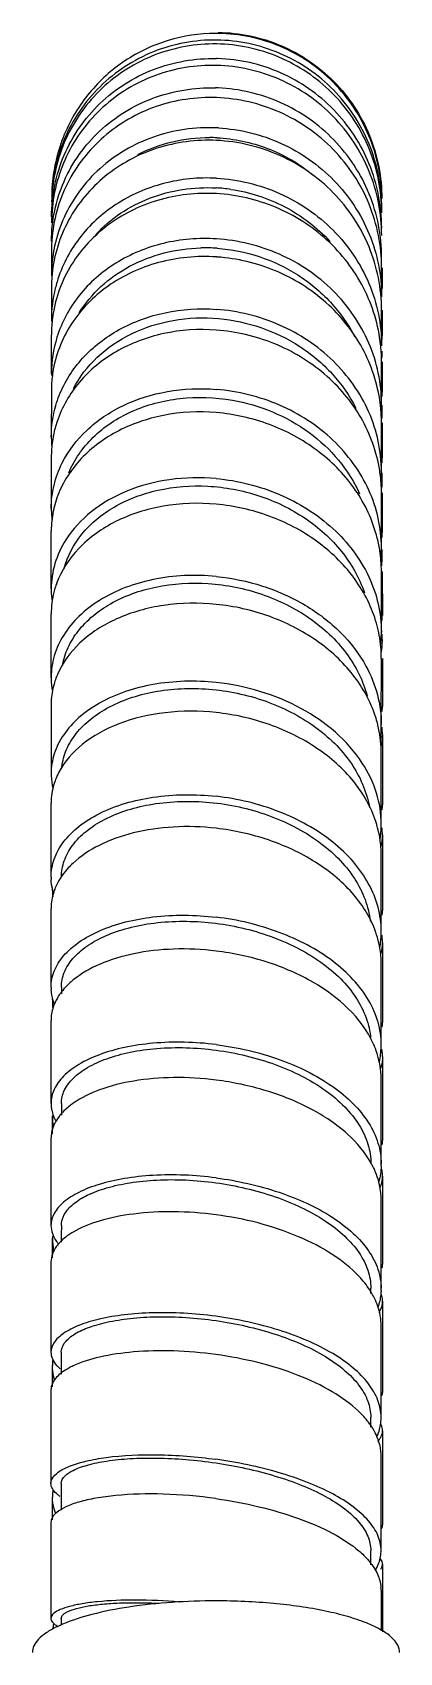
# Model space of a CAD drawing. Header units: millimetres. Extents: x 1035 to 2065, y 1005 to 1731.
# Drawn here: x 1698.3 to 1716.1, y 1490.6 to 1568.9 of the extents above; entities that cross this region are included whole.
import ezdxf

# ---------------------------------------------------------------- set-up
doc = ezdxf.new("R2010")
doc.units = ezdxf.units.MM

msp = doc.modelspace()

# ---------------------------------------------------------------- linework, layer by layer
at = {"color": 7, "linetype": 'Continuous'}
for p, q in [((1699.181, 1558.405), (1699.179, 1557.174)), ((1715.178, 1556.162), (1715.18, 1557.559)), ((1715.2, 1557.559), (1715.202, 1556.562)), ((1699.179, 1556.598), (1699.177, 1555.035)), ((1715.176, 1553.793), (1715.177, 1555.517)), ((1715.203, 1555.518), (1715.204, 1554.28)), ((1699.174, 1552.438), (1699.176, 1554.325)), ((1715.173, 1550.971), (1715.175, 1553.015)), ((1715.205, 1553.015), (1715.207, 1551.544)), ((1699.174, 1551.596), (1699.172, 1549.395)), ((1715.171, 1547.71), (1715.172, 1550.063)), ((1715.208, 1550.063), (1715.209, 1548.365)), ((1699.171, 1548.426), (1699.17, 1545.921)), ((1715.168, 1544.027), (1715.17, 1546.677)), ((1715.21, 1546.677), (1715.212, 1544.762)), ((1699.167, 1542.033), (1699.169, 1544.829)), ((1715.166, 1539.94), (1715.168, 1542.874)), ((1715.213, 1542.874), (1715.214, 1540.75)), ((1699.165, 1537.752), (1699.167, 1540.825)), ((1715.164, 1535.47), (1715.166, 1538.672)), ((1715.215, 1538.672), (1715.216, 1536.351)), ((1699.165, 1536.432), (1699.163, 1533.097)), ((1715.216, 1534.995), (1715.218, 1531.586)), ((1715.162, 1530.637), (1715.164, 1534.094)), ((1699.161, 1528.093), (1699.163, 1531.674)), ((1715.218, 1530.128), (1715.22, 1526.479)), ((1715.16, 1525.467), (1715.162, 1529.16)), ((1699.159, 1522.765), (1699.161, 1526.573)), ((1715.22, 1524.926), (1715.221, 1521.056)), ((1715.159, 1519.987), (1715.16, 1523.897)), ((1699.66, 1522.773), (1699.66, 1522.447)), ((1699.158, 1517.139), (1699.159, 1521.155)), ((1715.222, 1519.415), (1715.223, 1515.343)), ((1715.157, 1514.223), (1715.158, 1518.331)), ((1699.223, 1515.66), (1699.223, 1516.552)), ((1699.659, 1517.142), (1699.658, 1516.573)), ((1699.157, 1515.447), (1699.156, 1511.243)), ((1715.223, 1513.623), (1715.224, 1509.369)), ((1715.156, 1508.202), (1715.157, 1512.488)), ((1699.224, 1509.669), (1699.224, 1510.63)), ((1699.156, 1509.477), (1699.155, 1505.106)), ((1714.654, 1507.951), (1714.654, 1508.201)), ((1715.225, 1507.579), (1715.226, 1503.164)), ((1715.155, 1501.956), (1715.155, 1506.399)), ((1699.225, 1503.436), (1699.225, 1504.471)), ((1699.155, 1503.277), (1699.154, 1498.76)), ((1714.654, 1501.491), (1714.654, 1501.959)), ((1715.226, 1501.313), (1715.227, 1496.759)), ((1715.154, 1495.517), (1715.154, 1500.094)), ((1699.227, 1497.001), (1699.226, 1498.105)), ((1699.154, 1496.875), (1699.153, 1492.235)), ((1714.654, 1494.831), (1714.654, 1495.515)), ((1715.227, 1494.855), (1715.227, 1491.583)), ((1715.153, 1493.604), (1715.153, 1491.634)), ((1699.654, 1492.234), (1699.654, 1491.909))]:
    msp.add_line(p, q, dxfattribs=at)
for points in [[(1699.658, 1511.239), (1699.657, 1510.783), (1699.656, 1510.43)], [(1699.656, 1505.11), (1699.655, 1504.636), (1699.653, 1504.054)], [(1699.654, 1498.76), (1699.653, 1498.271), (1699.651, 1497.471)]]:
    msp.add_lwpolyline(points, dxfattribs=at)
for centre, radius, start, end in [((1707.15, 1561), 7.902, 89.71663, 90.20562), ((1707.15, 1560.999), 7.903, 89.23641, 89.7162), ((1706.999, 1559.67), 8.016, 88.32935, 88.67865), ((1706.91, 1558.152), 8.118, 88.08933, 88.41279), ((1706.909, 1558.126), 8.144, 87.56709, 88.08717), ((1706.817, 1556.044), 8.297, 86.81454, 87.5051), ((1707.197, 1560.939), 8.007, 161.66964, 179.94934), ((1707.163, 1560.94), 7.975, 157.09491, 161.60331), ((1706.81, 1556.128), 7.735, 87.18111, 89.71782), ((1706.727, 1553.399), 8.04, 81.81914, 86.80409), ((1706.939, 1560.585), 7.752, 178.00251, 178.86757), ((1707.032, 1560.22), 8.153, 359.99677, 1.57174), ((1706.667, 1559.736), 7.483, 177.75764, 180.00598), ((1706.683, 1559.736), 7.499, 177.07054, 177.75819), ((1706.341, 1558.406), 7.159, 176.54417, 180.00608), ((1706.357, 1558.405), 7.176, 176.0107, 176.54518), ((1706.623, 1550.325), 8.204, 85.88544, 91.47312), ((1706.595, 1549.326), 8.781, 85.96171, 86.23164), ((1705.965, 1556.598), 6.786, 174.37945, 175.19255), ((1705.58, 1555.032), 6.403, 166.07254, 179.97342), ((1705.945, 1556.599), 6.766, 175.19117, 180.0086), ((1705.583, 1555.03), 6.407, 163.24636, 166.05985), ((1705.502, 1554.326), 6.326, 173.64049, 180.00684), ((1705.515, 1555.037), 6.338, 180.01253, 180.57421), ((1705.523, 1554.324), 6.347, 172.87454, 173.64223), ((1705.083, 1552.435), 5.908, 162.56047, 179.97185), ((1709.098, 1554.282), 6.106, 358.21146, 358.7988), ((1709.111, 1554.282), 6.093, 358.7986, 359.98408), ((1707.424, 1553.01), 7.751, 5.74019, 6.13834), ((1707.463, 1553.013), 7.712, 0.01281, 5.74401), ((1709.133, 1553.529), 6.072, 356.67986, 359.98005), ((1705.04, 1551.593), 5.867, 171.11151, 171.8295), ((1705.019, 1552.439), 5.845, 180.01478, 180.77466), ((1704.987, 1551.598), 5.813, 178.47868, 180.01287), ((1705.021, 1551.596), 5.847, 171.82802, 178.47178), ((1707.711, 1550.055), 7.462, 6.96721, 7.42899), ((1707.752, 1550.06), 7.42, 1.18823, 6.97129), ((1707.846, 1550.97), 7.327, 356.3833, 0.00316), ((1709.671, 1550.662), 5.537, 0.87412, 2.67811), ((1709.619, 1551.546), 5.587, 357.78343, 358.96872), ((1709.635, 1551.546), 5.572, 358.96883, 359.98071), ((1704.574, 1548.409), 5.404, 161.37024, 168.65733), ((1707.816, 1550.062), 7.357, 0.00549, 1.1807), ((1709.647, 1550.662), 5.561, 355.84268, 359.97593), ((1709.68, 1550.662), 5.528, 359.98038, 0.87376), ((1704.489, 1549.396), 5.317, 180.01804, 180.71831), ((1704.497, 1548.425), 5.326, 169.67686, 178.29264), ((1704.53, 1548.419), 5.36, 168.66889, 169.68014), ((1704.451, 1548.428), 5.28, 178.30819, 180.0185), ((1704.527, 1549.397), 5.355, 180.72368, 185.33587), ((1710.168, 1548.368), 5.041, 357.3108, 358.86125), ((1710.185, 1548.367), 5.024, 358.86156, 359.97785), ((1708.055, 1546.665), 7.115, 8.33306, 8.89142), ((1708.11, 1546.673), 7.06, 1.23531, 8.33979), ((1708.212, 1547.71), 6.959, 355.64041, 359.41688), ((1708.236, 1547.709), 6.935, 359.41906, 0.00576), ((1710.189, 1547.358), 5.021, 354.85579, 359.97126), ((1710.218, 1547.358), 4.992, 1.03697, 3.30553), ((1710.228, 1547.358), 4.982, 359.97871, 1.03636), ((1704.057, 1544.803), 4.891, 160.50377, 166.0127), ((1708.19, 1546.676), 6.98, 0.00602, 1.22191), ((1703.931, 1545.922), 4.761, 180.01946, 180.9862), ((1703.977, 1545.924), 4.807, 180.99544, 186.6497), ((1703.959, 1544.826), 4.791, 167.06025, 178.24611), ((1704.011, 1544.815), 4.844, 166.02143, 167.06715), ((1703.897, 1544.831), 4.728, 178.27984, 180.02005), ((1708.395, 1542.845), 6.775, 10.46771, 16.18542), ((1710.739, 1544.764), 4.473, 356.83804, 358.62767), ((1710.758, 1544.763), 4.454, 358.62811, 359.97691), ((1708.45, 1542.857), 6.718, 9.8932, 10.45935), ((1708.521, 1542.868), 6.647, 1.22316, 9.90347), ((1708.637, 1544.027), 6.531, 354.90111, 359.33522), ((1708.663, 1544.026), 6.505, 359.33843, 0.00719), ((1710.787, 1543.632), 4.425, 1.13935, 4.0498), ((1710.756, 1543.633), 4.456, 353.72155, 359.96564), ((1710.799, 1543.632), 4.413, 359.97752, 1.13809), ((1703.538, 1540.783), 4.376, 159.77202, 162.71901), ((1708.616, 1542.872), 6.552, 0.01054, 1.20062), ((1703.358, 1542.035), 4.191, 180.02287, 181.30043), ((1703.416, 1542.037), 4.249, 181.31705, 188.24434), ((1703.416, 1540.818), 4.25, 163.81511, 178.18226), ((1703.501, 1540.795), 4.338, 162.72204, 163.8319), ((1703.33, 1540.826), 4.164, 178.25618, 180.0204), ((1711.336, 1540.752), 3.877, 358.49638, 359.97562), ((1708.816, 1538.631), 6.353, 12.37651, 17.11891), ((1708.879, 1538.645), 6.289, 11.68714, 12.36886), ((1709.134, 1539.939), 6.032, 359.29774, 0.01012), ((1711.316, 1540.752), 3.898, 356.29429, 358.49547), ((1708.978, 1538.664), 6.187, 1.29353, 11.70515), ((1709.103, 1539.94), 6.063, 353.89835, 359.29244), ((1711.324, 1539.507), 3.89, 352.34561, 359.95334), ((1711.357, 1539.505), 3.857, 1.39169, 5.00531), ((1711.371, 1539.505), 3.843, 359.97417, 1.38963), ((1709.099, 1538.671), 6.066, 0.01253, 1.25413), ((1702.784, 1537.753), 3.618, 180.0263, 181.32819), ((1702.857, 1537.757), 3.692, 181.36384, 190.48877), ((1703.034, 1536.367), 3.879, 158.16996, 159.79803), ((1703.074, 1536.351), 3.922, 156.97019, 158.17014), ((1702.757, 1536.434), 3.593, 177.77997, 180.02595), ((1711.885, 1536.354), 3.331, 355.53197, 358.28354), ((1711.907, 1536.353), 3.308, 358.28529, 359.96747), ((1709.268, 1534.035), 5.902, 14.57597, 17.9851), ((1709.327, 1534.051), 5.84, 13.78321, 14.57101), ((1709.462, 1534.081), 5.702, 1.44761, 13.8098), ((1709.613, 1535.47), 5.551, 352.69509, 359.21525), ((1709.649, 1535.468), 5.515, 359.22412, 0.01279), ((1711.927, 1534.996), 3.289, 1.86112, 6.05411), ((1711.882, 1534.999), 3.334, 350.44455, 359.92889), ((1711.943, 1534.997), 3.273, 359.96681, 1.8575), ((1709.62, 1534.092), 5.544, 0.01337, 1.37424), ((1702.22, 1533.099), 3.057, 180.03073, 181.86773), ((1702.316, 1533.106), 3.153, 181.93876, 193.3963), ((1702.634, 1531.537), 3.495, 152.19134, 156.13206), ((1702.195, 1531.675), 3.032, 177.43428, 180.02934), ((1712.443, 1531.589), 2.775, 354.86558, 357.59005), ((1712.467, 1531.588), 2.751, 357.59147, 359.96379), ((1709.754, 1529.083), 5.416, 17.11036, 18.25378), ((1709.787, 1529.093), 5.382, 16.28429, 17.10999), ((1710.159, 1530.637), 5.003, 351.47062, 359.02451), ((1710.202, 1530.635), 4.96, 359.03919, 0.01489), ((1712.422, 1530.133), 2.797, 348.34132, 359.89443), ((1712.474, 1530.129), 2.744, 2.23691, 7.53142), ((1712.493, 1530.13), 2.725, 359.96286, 2.23007), ((1710.164, 1529.159), 4.998, 0.01773, 1.42504), ((1701.677, 1528.095), 2.515, 180.0335, 182.60685), ((1703.86, 1527.566), 4.641, 179.9836, 185.20608), ((1702.102, 1526.426), 2.968, 151.71709, 154.64492), ((1701.655, 1526.574), 2.495, 177.01106, 180.0309), ((1712.971, 1526.482), 2.249, 353.88178, 357.11851), ((1712.997, 1526.481), 2.223, 357.12101, 359.95672), ((1710.187, 1523.774), 4.989, 19.68449, 20.97166), ((1710.233, 1523.79), 4.94, 19.26804, 19.68287), ((1710.711, 1525.469), 4.45, 349.6683, 358.82234), ((1710.766, 1525.466), 4.394, 358.84948, 0.01619), ((1712.995, 1524.926), 2.225, 3.22391, 9.43624), ((1713.02, 1524.928), 2.2, 359.95887, 3.2113), ((1710.734, 1523.896), 4.425, 0.01813, 1.54392), ((1701.165, 1522.767), 2.005, 180.04411, 183.33301), ((1703.303, 1522.206), 4.082, 179.98885, 186.88262), ((1701.73, 1520.921), 2.621, 145.885, 151.14287), ((1701.143, 1521.156), 1.984, 175.69195, 180.03882), ((1713.46, 1521.059), 1.761, 352.58551, 355.91982), ((1713.488, 1521.057), 1.733, 355.92138, 359.94623), ((1710.627, 1518.152), 4.558, 21.24729, 24.48197), ((1711.264, 1519.991), 3.895, 347.41735, 358.61199), ((1711.337, 1519.985), 3.822, 358.66419, 0.01828), ((1713.477, 1519.412), 1.745, 4.7393, 11.99782), ((1713.512, 1519.416), 1.71, 359.95502, 4.71499), ((1711.308, 1518.329), 3.85, 0.02233, 1.88762), ((1700.694, 1517.14), 1.536, 180.05708, 185.09747), ((1702.743, 1516.552), 3.521, 179.9984, 188.93278), ((1700.675, 1515.448), 1.518, 174.04861, 180.04185), ((1713.901, 1515.348), 1.322, 351.15431, 353.49349), ((1713.931, 1515.345), 1.292, 353.48497, 359.92944), ((1710.974, 1512.199), 4.234, 25.04133, 28.49751), ((1711.898, 1514.221), 3.259, 358.22045, 0.02775), ((1711.183, 1512.297), 4.003, 22.25817, 25.03322), ((1713.901, 1513.617), 1.323, 6.98822, 15.89023), ((1713.95, 1513.625), 1.274, 359.95027, 6.93791), ((1711.876, 1512.487), 3.281, 0.02619, 2.15077), ((1702.158, 1510.629), 2.934, 178.08591, 179.96963), ((1702.201, 1510.632), 2.977, 180.02627, 191.72333), ((1701.046, 1511.631), 1.99, 215.59229, 220.23247), ((1702.107, 1507.724), 3.705, 120.52725, 124.36115), ((1714.311, 1509.372), 0.913, 348.83335, 359.85403), ((1711.598, 1506.13), 3.605, 24.54498, 29.26614), ((1712.445, 1508.201), 2.71, 357.75086, 0.02486), ((1712.43, 1506.398), 2.726, 0.03284, 2.69948), ((1701.659, 1504.467), 2.434, 172.76924, 177.27714), ((1701.621, 1504.469), 2.395, 177.28558, 179.96405), ((1701.944, 1500.806), 4.026, 115.18127, 116.874), ((1712.976, 1501.955), 2.179, 356.98198, 0.03311), ((1712.955, 1500.092), 2.2, 0.03342, 3.64993), ((1701.178, 1498.099), 1.952, 169.43261, 176.08643), ((1701.121, 1498.104), 1.894, 176.11248, 179.95626), ((1713.46, 1495.516), 1.694, 355.50547, 0.03115), ((1713.44, 1493.602), 1.713, 0.05259, 4.83643), ((1701.802, 1486.992), 5.383, 115.90634, 116.18159), ((1702.144, 1486.27), 6.182, 113.12524, 115.83096)]:
    msp.add_arc(centre, radius, start, end, dxfattribs=at)
for points, knots in [([(1707.26, 1568.949), (1708.295, 1568.938), (1710.383, 1568.502), (1713.016, 1566.709), (1714.777, 1564.049), (1715.189, 1561.95), (1715.189, 1560.911)], [0, 0, 0, 0, 0.249475, 0.499252, 0.749448, 1, 1, 1, 1]), ([(1707.187, 1568.58), (1706.149, 1568.593), (1704.051, 1568.207), (1701.389, 1566.471), (1699.605, 1563.85), (1699.187, 1561.769), (1699.188, 1560.74)], [0, 0, 0, 0, 0.251303, 0.501402, 0.750779, 1, 1, 1, 1]), ([(1707.186, 1568.39), (1706.172, 1568.405), (1704.123, 1568.044), (1701.498, 1566.391), (1699.697, 1563.876), (1699.227, 1561.859), (1699.191, 1560.855)], [0, 0, 0, 0, 0.25134, 0.501461, 0.750823, 1, 1, 1, 1]), ([(1707.121, 1568.902), (1706.35, 1568.899), (1704.798, 1568.667), (1702.677, 1567.665), (1700.932, 1566.097), (1700.118, 1564.755), (1699.817, 1564.044)], [0, 0, 0, 0, 0.25001, 0.4999, 0.749872, 1, 1, 1, 1]), ([(1715.182, 1560.444), (1715.154, 1561.478), (1714.696, 1563.554), (1712.907, 1566.172), (1710.283, 1567.937), (1708.212, 1568.374), (1707.186, 1568.39)], [0, 0, 0, 0, 0.250802, 0.5013, 0.751137, 1, 1, 1, 1]), ([(1715.186, 1560.447), (1715.186, 1561.498), (1714.77, 1563.62), (1712.99, 1566.309), (1710.335, 1568.123), (1708.229, 1568.567), (1707.187, 1568.58)], [0, 0, 0, 0, 0.25079, 0.501277, 0.751118, 1, 1, 1, 1]), ([(1715.188, 1560.909), (1715.177, 1561.944), (1714.75, 1564.029), (1712.986, 1566.669), (1710.363, 1568.451), (1708.285, 1568.887), (1707.255, 1568.901)], [0, 0, 0, 0, 0.250562, 0.500768, 0.750545, 1, 1, 1, 1]), ([(1699.185, 1560.033), (1699.185, 1561.044), (1699.603, 1563.095), (1701.393, 1565.665), (1704.058, 1567.351), (1706.149, 1567.708), (1707.184, 1567.684)], [0, 0, 0, 0, 0.24753, 0.496007, 0.746654, 1, 1, 1, 1]), ([(1707.183, 1567.352), (1706.182, 1567.378), (1704.159, 1567.052), (1701.55, 1565.479), (1699.738, 1563.056), (1699.244, 1561.096), (1699.194, 1560.119)], [0, 0, 0, 0, 0.253342, 0.504034, 0.752546, 1, 1, 1, 1]), ([(1715.183, 1559.497), (1715.184, 1560.544), (1714.769, 1562.661), (1713.003, 1565.349), (1710.368, 1567.18), (1708.273, 1567.652), (1707.233, 1567.683)], [0, 0, 0, 0, 0.250437, 0.500965, 0.751097, 1, 1, 1, 1]), ([(1715.183, 1559.129), (1715.183, 1560.182), (1714.766, 1562.311), (1712.989, 1565.014), (1710.337, 1566.854), (1708.229, 1567.325), (1707.183, 1567.352)], [0, 0, 0, 0, 0.250441, 0.500984, 0.751127, 1, 1, 1, 1]), ([(1699.182, 1558.842), (1699.182, 1559.828), (1699.6, 1561.831), (1701.383, 1564.331), (1704.034, 1565.961), (1706.106, 1566.296), (1707.135, 1566.267)], [0, 0, 0, 0, 0.245188, 0.492506, 0.743963, 1, 1, 1, 1]), ([(1707.18, 1565.794), (1706.192, 1565.83), (1704.199, 1565.54), (1701.607, 1564.057), (1699.785, 1561.741), (1699.265, 1559.849), (1699.199, 1558.904)], [0, 0, 0, 0, 0.255957, 0.507512, 0.754947, 1, 1, 1, 1]), ([(1715.18, 1557.559), (1715.18, 1558.607), (1714.762, 1560.73), (1712.983, 1563.425), (1710.334, 1565.268), (1708.228, 1565.756), (1707.18, 1565.794)], [0, 0, 0, 0, 0.249521, 0.499868, 0.75054, 1, 1, 1, 1]), ([(1715.181, 1558.067), (1715.181, 1559.107), (1714.766, 1561.213), (1713.005, 1563.89), (1710.381, 1565.726), (1708.294, 1566.219), (1707.255, 1566.263)], [0, 0, 0, 0, 0.249517, 0.499843, 0.750493, 1, 1, 1, 1]), ([(1707.178, 1564.333), (1706.148, 1564.378), (1704.076, 1564.085), (1701.408, 1562.528), (1699.604, 1560.099), (1699.179, 1558.136), (1699.179, 1557.174)], [0, 0, 0, 0, 0.259404, 0.512003, 0.757897, 1, 1, 1, 1]), ([(1707.278, 1564.328), (1708.316, 1564.27), (1710.393, 1563.76), (1713.005, 1561.93), (1714.763, 1559.278), (1715.178, 1557.191), (1715.178, 1556.162)], [0, 0, 0, 0, 0.250702, 0.5021, 0.751977, 1, 1, 1, 1]), ([(1707.177, 1563.724), (1706.207, 1563.768), (1704.255, 1563.519), (1701.693, 1562.147), (1699.858, 1559.97), (1699.3, 1558.165), (1699.211, 1557.263)], [0, 0, 0, 0, 0.259087, 0.511819, 0.758029, 1, 1, 1, 1]), ([(1703.362, 1563.037), (1703.892, 1563.31), (1705.034, 1563.73), (1706.242, 1563.866), (1706.848, 1563.863)], [0, 0, 0, 0, 0.495963, 1, 1, 1, 1]), ([(1715.177, 1555.518), (1715.177, 1556.556), (1714.756, 1558.664), (1712.974, 1561.338), (1710.328, 1563.174), (1708.226, 1563.675), (1707.177, 1563.724)], [0, 0, 0, 0, 0.248026, 0.497936, 0.749365, 1, 1, 1, 1]), ([(1707.191, 1563.854), (1708.025, 1563.813), (1709.693, 1563.461), (1711.172, 1562.611), (1711.823, 1562.082)], [0, 0, 0, 0, 0.49878, 1, 1, 1, 1]), ([(1707.175, 1561.895), (1706.315, 1561.941), (1704.593, 1561.774), (1702.255, 1560.756), (1700.426, 1559.084), (1699.675, 1557.63), (1699.448, 1556.877)], [0, 0, 0, 0, 0.261501, 0.515623, 0.761283, 1, 1, 1, 1]), ([(1707.175, 1561.895), (1708.223, 1561.839), (1710.316, 1561.336), (1712.96, 1559.528), (1714.75, 1556.896), (1715.176, 1554.816), (1715.176, 1553.793)], [0, 0, 0, 0, 0.252383, 0.504795, 0.754036, 1, 1, 1, 1]), ([(1707.174, 1561.151), (1706.219, 1561.204), (1704.306, 1560.994), (1702.168, 1559.927), (1700.823, 1558.684), (1700.031, 1557.601), (1699.477, 1556.398), (1699.279, 1555.542), (1699.225, 1555.111)], [0, 0, 0, 0, 0.262137, 0.515752, 0.639522, 0.761138, 0.881079, 1, 1, 1, 1]), ([(1701.332, 1559.181), (1702.042, 1559.948), (1703.898, 1561.172), (1706.084, 1561.488), (1707.175, 1561.427)], [0, 0, 0, 0, 0.489028, 1, 1, 1, 1]), ([(1715.131, 1553.838), (1715.028, 1554.791), (1714.454, 1556.689), (1712.635, 1559.04), (1710.111, 1560.644), (1708.154, 1561.095), (1707.174, 1561.151)], [0, 0, 0, 0, 0.246207, 0.495741, 0.748004, 1, 1, 1, 1]), ([(1707.871, 1561.358), (1708.78, 1561.227), (1710.565, 1560.652), (1712.057, 1559.513), (1712.677, 1558.837)], [0, 0, 0, 0, 0.500357, 1, 1, 1, 1]), ([(1707.172, 1558.963), (1706.314, 1559.017), (1704.6, 1558.877), (1702.266, 1557.924), (1700.433, 1556.333), (1699.674, 1554.931), (1699.446, 1554.206)], [0, 0, 0, 0, 0.265336, 0.521151, 0.765481, 1, 1, 1, 1]), ([(1715.173, 1550.971), (1715.173, 1551.473), (1715.069, 1552.484), (1714.607, 1553.942), (1713.86, 1555.294), (1712.521, 1556.893), (1710.306, 1558.39), (1708.221, 1558.897), (1707.172, 1558.963)], [0, 0, 0, 0, 0.121554, 0.243966, 0.367676, 0.492868, 0.745893, 1, 1, 1, 1]), ([(1707.172, 1558.088), (1706.232, 1558.15), (1704.357, 1557.977), (1701.852, 1556.827), (1699.998, 1554.937), (1699.371, 1553.314), (1699.244, 1552.5)], [0, 0, 0, 0, 0.266927, 0.522967, 0.766288, 1, 1, 1, 1]), ([(1700.529, 1555.386), (1700.819, 1555.851), (1701.545, 1556.72), (1703.443, 1558.054), (1705.227, 1558.496), (1706.412, 1558.526)], [0, 0, 0, 0, 0.238166, 0.484837, 1, 1, 1, 1]), ([(1707.211, 1558.508), (1707.899, 1558.459), (1709.27, 1558.187), (1711.157, 1557.293), (1712.756, 1555.971), (1713.554, 1554.844), (1713.865, 1554.244)], [0, 0, 0, 0, 0.251426, 0.503591, 0.753649, 1, 1, 1, 1]), ([(1715.11, 1551.02), (1714.99, 1551.939), (1714.54, 1553.306), (1713.497, 1554.874), (1712.173, 1556.267), (1710.092, 1557.564), (1708.177, 1558.017), (1707.213, 1558.085)], [0, 0, 0, 0, 0.243481, 0.367565, 0.493027, 0.746176, 1, 1, 1, 1]), ([(1699.556, 1551.39), (1699.818, 1552.049), (1700.625, 1553.307), (1702.443, 1554.698), (1704.703, 1555.512), (1706.345, 1555.613), (1707.17, 1555.553)], [0, 0, 0, 0, 0.230174, 0.473565, 0.731195, 1, 1, 1, 1]), ([(1700.246, 1551.72), (1700.537, 1552.283), (1701.351, 1553.339), (1703.046, 1554.477), (1705.088, 1555.119), (1706.55, 1555.173), (1707.282, 1555.107)], [0, 0, 0, 0, 0.230664, 0.474657, 0.732169, 1, 1, 1, 1]), ([(1715.171, 1547.71), (1715.171, 1548.689), (1714.736, 1550.698), (1712.933, 1553.221), (1710.295, 1554.965), (1708.218, 1555.477), (1707.17, 1555.553)], [0, 0, 0, 0, 0.240007, 0.487212, 0.742334, 1, 1, 1, 1]), ([(1707.282, 1555.107), (1707.977, 1555.044), (1709.355, 1554.75), (1711.246, 1553.836), (1712.839, 1552.505), (1713.626, 1551.374), (1713.928, 1550.775)], [0, 0, 0, 0, 0.253325, 0.506585, 0.756155, 1, 1, 1, 1]), ([(1707.169, 1554.552), (1706.316, 1554.616), (1704.62, 1554.509), (1702.296, 1553.64), (1700.46, 1552.158), (1699.685, 1550.825), (1699.453, 1550.136)], [0, 0, 0, 0, 0.269656, 0.527523, 0.770459, 1, 1, 1, 1]), ([(1715.085, 1547.765), (1714.946, 1548.652), (1714.312, 1550.412), (1712.481, 1552.562), (1710.013, 1554.039), (1708.123, 1554.48), (1707.169, 1554.552)], [0, 0, 0, 0, 0.240698, 0.488762, 0.743525, 1, 1, 1, 1]), ([(1699.701, 1548.126), (1699.996, 1548.713), (1700.847, 1549.819), (1702.638, 1551.007), (1704.814, 1551.682), (1706.379, 1551.746), (1707.167, 1551.682)], [0, 0, 0, 0, 0.225869, 0.468514, 0.727979, 1, 1, 1, 1]), ([(1699.172, 1549.395), (1699.172, 1549.903), (1699.271, 1550.588), (1699.493, 1551.231), (1699.556, 1551.39)], [0, 0, 0, 0, 0.747723, 1, 1, 1, 1]), ([(1700.018, 1547.646), (1700.283, 1548.283), (1701.141, 1549.496), (1703.061, 1550.747), (1705.425, 1551.365), (1707.109, 1551.307), (1707.946, 1551.161)], [0, 0, 0, 0, 0.222759, 0.464588, 0.725727, 1, 1, 1, 1]), ([(1715.168, 1544.027), (1715.168, 1544.501), (1715.063, 1545.46), (1714.441, 1547.316), (1712.915, 1549.39), (1710.282, 1551.084), (1708.215, 1551.596), (1707.168, 1551.682)], [0, 0, 0, 0, 0.117742, 0.237083, 0.482582, 0.739119, 1, 1, 1, 1]), ([(1707.946, 1551.161), (1709.269, 1550.93), (1711.204, 1550.133), (1713.145, 1548.323), (1713.844, 1547.213), (1714.104, 1546.633)], [0, 0, 0, 0, 0.509658, 0.758713, 1, 1, 1, 1]), ([(1707.167, 1550.559), (1706.314, 1550.63), (1704.625, 1550.549), (1702.304, 1549.751), (1700.465, 1548.365), (1699.679, 1547.093), (1699.446, 1546.435)], [0, 0, 0, 0, 0.274491, 0.534706, 0.776087, 1, 1, 1, 1]), ([(1714.901, 1544.734), (1714.675, 1545.515), (1713.92, 1547.034), (1712.101, 1548.849), (1709.782, 1550.097), (1708.045, 1550.485), (1707.167, 1550.559)], [0, 0, 0, 0, 0.238146, 0.485949, 0.7418, 1, 1, 1, 1]), ([(1699.17, 1545.921), (1699.169, 1546.298), (1699.261, 1547.062), (1699.528, 1547.783), (1699.701, 1548.126)], [0, 0, 0, 0, 0.496148, 1, 1, 1, 1]), ([(1699.795, 1543.018), (1699.951, 1543.619), (1700.588, 1544.812), (1702.224, 1546.131), (1704.365, 1546.921), (1706.79, 1547.107), (1709.254, 1546.646), (1711.507, 1545.567), (1713.313, 1543.95), (1714.101, 1542.563), (1714.346, 1541.845)], [0, 0, 0, 0, 0.101864, 0.213915, 0.337743, 0.470729, 0.608087, 0.744391, 0.875527, 1, 1, 1, 1]), ([(1707.165, 1547.368), (1706.414, 1547.436), (1704.93, 1547.405), (1702.845, 1546.86), (1701.091, 1545.87), (1700.204, 1544.92), (1699.877, 1544.406)], [0, 0, 0, 0, 0.274764, 0.535958, 0.778077, 1, 1, 1, 1]), ([(1707.165, 1547.368), (1708.212, 1547.274), (1710.266, 1546.763), (1712.895, 1545.126), (1714.434, 1543.119), (1715.06, 1541.323), (1715.166, 1540.397), (1715.166, 1539.94)], [0, 0, 0, 0, 0.26507, 0.523656, 0.767524, 0.884769, 1, 1, 1, 1]), ([(1707.164, 1546.129), (1706.309, 1546.208), (1704.622, 1546.152), (1702.301, 1545.424), (1700.458, 1544.134), (1699.662, 1542.923), (1699.431, 1542.296)], [0, 0, 0, 0, 0.279939, 0.542879, 0.782532, 1, 1, 1, 1]), ([(1714.888, 1540.501), (1714.656, 1541.253), (1713.888, 1542.718), (1712.069, 1544.458), (1709.761, 1545.662), (1708.038, 1546.048), (1707.164, 1546.129)], [0, 0, 0, 0, 0.234243, 0.481109, 0.738677, 1, 1, 1, 1]), ([(1699.877, 1544.406), (1699.65, 1544.049), (1699.292, 1543.282), (1699.167, 1542.444), (1699.167, 1542.033)], [0, 0, 0, 0, 0.507451, 1, 1, 1, 1]), ([(1707.163, 1542.633), (1706.146, 1542.733), (1704.168, 1542.652), (1701.895, 1541.818), (1700.504, 1540.759), (1699.745, 1539.846), (1699.272, 1538.829), (1699.165, 1538.105), (1699.165, 1537.752)], [0, 0, 0, 0, 0.293692, 0.560488, 0.681101, 0.793114, 0.898355, 1, 1, 1, 1]), ([(1699.717, 1538.343), (1699.77, 1538.636), (1699.958, 1539.224), (1700.647, 1540.331), (1702.071, 1541.473), (1704.285, 1542.247), (1706.82, 1542.4), (1709.396, 1541.886), (1711.729, 1540.738), (1713.551, 1539.04), (1714.284, 1537.586), (1714.481, 1536.848)], [0, 0, 0, 0, 0.047601, 0.097443, 0.206839, 0.331289, 0.4673, 0.608187, 0.746806, 0.877817, 1, 1, 1, 1]), ([(1707.163, 1542.633), (1707.922, 1542.559), (1709.42, 1542.25), (1711.483, 1541.336), (1713.22, 1540.021), (1714.093, 1538.891), (1714.42, 1538.292)], [0, 0, 0, 0, 0.261211, 0.519016, 0.766448, 1, 1, 1, 1]), ([(1707.162, 1541.285), (1706.318, 1541.37), (1704.661, 1541.343), (1702.372, 1540.714), (1700.537, 1539.571), (1699.71, 1538.463), (1699.465, 1537.885)], [0, 0, 0, 0, 0.285012, 0.550768, 0.789082, 1, 1, 1, 1]), ([(1714.881, 1535.857), (1714.646, 1536.58), (1713.866, 1537.99), (1712.046, 1539.653), (1709.747, 1540.813), (1708.034, 1541.197), (1707.162, 1541.285)], [0, 0, 0, 0, 0.229729, 0.475503, 0.735038, 1, 1, 1, 1]), ([(1707.16, 1537.502), (1706.146, 1537.609), (1704.184, 1537.562), (1701.911, 1536.827), (1700.51, 1535.861), (1699.749, 1535.028), (1699.272, 1534.093), (1699.163, 1533.422), (1699.163, 1533.097)], [0, 0, 0, 0, 0.302169, 0.573201, 0.69328, 0.802767, 0.903712, 1, 1, 1, 1]), ([(1699.394, 1537.707), (1699.36, 1537.615), (1699.241, 1537.248), (1699.178, 1536.861), (1699.167, 1536.573)], [0, 0, 0, 0, 0.253062, 1, 1, 1, 1]), ([(1714.42, 1538.292), (1714.659, 1537.856), (1715.033, 1536.938), (1715.164, 1535.953), (1715.164, 1535.47)], [0, 0, 0, 0, 0.506701, 1, 1, 1, 1]), ([(1699.672, 1533.324), (1699.695, 1533.608), (1699.833, 1534.188), (1700.294, 1534.987), (1700.984, 1535.7), (1702.222, 1536.532), (1704.207, 1537.181), (1706.85, 1537.294), (1709.543, 1536.733), (1711.951, 1535.52), (1713.781, 1533.756), (1714.447, 1532.245), (1714.584, 1531.496)], [0, 0, 0, 0, 0.044669, 0.091789, 0.142859, 0.198659, 0.32408, 0.463847, 0.609018, 0.750218, 0.880796, 1, 1, 1, 1]), ([(1714.241, 1533.609), (1713.524, 1534.713), (1711.307, 1536.563), (1708.594, 1537.35), (1707.16, 1537.502)], [0, 0, 0, 0, 0.477283, 1, 1, 1, 1]), ([(1707.16, 1536.05), (1706.339, 1536.139), (1704.732, 1536.142), (1702.498, 1535.628), (1700.684, 1534.659), (1699.815, 1533.685), (1699.542, 1533.168)], [0, 0, 0, 0, 0.289244, 0.557655, 0.79518, 1, 1, 1, 1]), ([(1714.897, 1530.78), (1714.667, 1531.478), (1713.882, 1532.844), (1712.058, 1534.444), (1709.753, 1535.571), (1708.037, 1535.955), (1707.16, 1536.05)], [0, 0, 0, 0, 0.224371, 0.46879, 0.73065, 1, 1, 1, 1]), ([(1699.438, 1532.952), (1699.397, 1532.86), (1699.254, 1532.495), (1699.179, 1532.103), (1699.166, 1531.811)], [0, 0, 0, 0, 0.255023, 1, 1, 1, 1]), ([(1715.162, 1530.637), (1715.162, 1531.15), (1714.996, 1532.204), (1714.532, 1533.16), (1714.241, 1533.609)], [0, 0, 0, 0, 0.489445, 1, 1, 1, 1]), ([(1699.161, 1528.093), (1699.161, 1528.389), (1699.272, 1529.004), (1699.755, 1529.851), (1700.517, 1530.598), (1701.928, 1531.466), (1704.199, 1532.1), (1706.145, 1532.113), (1707.158, 1531.999)], [0, 0, 0, 0, 0.090204, 0.186325, 0.293088, 0.412738, 0.688624, 1, 1, 1, 1]), ([(1699.661, 1528.093), (1699.662, 1528.359), (1699.761, 1528.913), (1700.189, 1529.678), (1700.867, 1530.357), (1702.127, 1531.152), (1704.168, 1531.749), (1706.408, 1531.804), (1708.276, 1531.515), (1709.659, 1531.121), (1710.954, 1530.563), (1712.457, 1529.65), (1713.682, 1528.453), (1714.411, 1527.039), (1714.591, 1526.305), (1714.632, 1525.943)], [0, 0, 0, 0, 0.041489, 0.085632, 0.134583, 0.189434, 0.316197, 0.460083, 0.535117, 0.610039, 0.683422, 0.754064, 0.883665, 0.943135, 1, 1, 1, 1]), ([(1715.16, 1525.467), (1715.16, 1525.859), (1715.051, 1526.661), (1714.58, 1527.809), (1713.824, 1528.876), (1712.447, 1530.177), (1710.214, 1531.399), (1708.202, 1531.881), (1707.159, 1531.999)], [0, 0, 0, 0, 0.104899, 0.213845, 0.329308, 0.452398, 0.718728, 1, 1, 1, 1]), ([(1707.158, 1530.451), (1706.47, 1530.53), (1705.119, 1530.575), (1703.194, 1530.301), (1701.527, 1529.719), (1700.589, 1529.106), (1700.214, 1528.756)], [0, 0, 0, 0, 0.283018, 0.549563, 0.79033, 1, 1, 1, 1]), ([(1715.16, 1529.283), (1715.157, 1529.394), (1715.131, 1529.839), (1715.046, 1530.281), (1714.952, 1530.602)], [0, 0, 0, 0, 0.248438, 1, 1, 1, 1]), ([(1714.845, 1525.559), (1714.596, 1526.209), (1713.78, 1527.474), (1711.965, 1528.939), (1709.697, 1529.983), (1708.019, 1530.352), (1707.158, 1530.451)], [0, 0, 0, 0, 0.219354, 0.462804, 0.72681, 1, 1, 1, 1]), ([(1700.214, 1528.756), (1700.139, 1528.686), (1699.862, 1528.408), (1699.626, 1528.088), (1699.488, 1527.833)], [0, 0, 0, 0, 0.262646, 1, 1, 1, 1]), ([(1699.275, 1527.34), (1699.259, 1527.393), (1699.202, 1527.602), (1699.171, 1527.819), (1699.164, 1527.98)], [0, 0, 0, 0, 0.253463, 1, 1, 1, 1]), ([(1699.42, 1527.698), (1699.382, 1527.618), (1699.25, 1527.301), (1699.177, 1526.959), (1699.164, 1526.704)], [0, 0, 0, 0, 0.256396, 1, 1, 1, 1]), ([(1699.159, 1522.765), (1699.159, 1523.03), (1699.274, 1523.587), (1699.763, 1524.341), (1700.526, 1524.999), (1701.947, 1525.761), (1704.213, 1526.292), (1706.144, 1526.273), (1707.157, 1526.152)], [0, 0, 0, 0, 0.083273, 0.17412, 0.278083, 0.397435, 0.678786, 1, 1, 1, 1]), ([(1699.66, 1522.773), (1699.66, 1523.013), (1699.767, 1523.519), (1700.212, 1524.202), (1700.905, 1524.8), (1701.82, 1525.293), (1702.925, 1525.664), (1704.649, 1525.987), (1707.002, 1525.978), (1709.771, 1525.354), (1711.867, 1524.322), (1713.202, 1523.215), (1713.955, 1522.307), (1714.461, 1521.324), (1714.618, 1520.626), (1714.646, 1520.284)], [0, 0, 0, 0, 0.038094, 0.079704, 0.127322, 0.182038, 0.243821, 0.3117, 0.459972, 0.613749, 0.759287, 0.826006, 0.88789, 0.945446, 1, 1, 1, 1]), ([(1715.159, 1519.987), (1715.159, 1520.352), (1715.048, 1521.106), (1714.573, 1522.18), (1713.816, 1523.179), (1712.43, 1524.406), (1710.195, 1525.559), (1708.199, 1526.027), (1707.157, 1526.152)], [0, 0, 0, 0, 0.100508, 0.205972, 0.319392, 0.442045, 0.711821, 1, 1, 1, 1]), ([(1715.158, 1524.015), (1715.155, 1524.133), (1715.123, 1524.61), (1715.015, 1525.081), (1714.896, 1525.421)], [0, 0, 0, 0, 0.247529, 1, 1, 1, 1]), ([(1707.156, 1524.516), (1706.473, 1524.599), (1705.133, 1524.662), (1703.224, 1524.45), (1701.569, 1523.96), (1700.622, 1523.428), (1700.239, 1523.117)], [0, 0, 0, 0, 0.28625, 0.554841, 0.795041, 1, 1, 1, 1]), ([(1714.775, 1520.041), (1714.203, 1521.297), (1712.751, 1522.583), (1710.797, 1523.561), (1709.238, 1524.147), (1707.996, 1524.414), (1707.156, 1524.516)], [0, 0, 0, 0, 0.453901, 0.585535, 0.721726, 1, 1, 1, 1]), ([(1700.239, 1523.117), (1700.171, 1523.062), (1699.92, 1522.845), (1699.697, 1522.594), (1699.56, 1522.391)], [0, 0, 0, 0, 0.264411, 1, 1, 1, 1]), ([(1699.328, 1521.947), (1699.304, 1522.004), (1699.22, 1522.23), (1699.173, 1522.471), (1699.163, 1522.65)], [0, 0, 0, 0, 0.256665, 1, 1, 1, 1]), ([(1699.434, 1522.186), (1699.396, 1522.116), (1699.26, 1521.839), (1699.182, 1521.533), (1699.165, 1521.305)], [0, 0, 0, 0, 0.259168, 1, 1, 1, 1]), ([(1707.155, 1519.99), (1706.143, 1520.117), (1704.642, 1520.158), (1702.752, 1519.885), (1701.541, 1519.548), (1700.537, 1519.088), (1699.773, 1518.524), (1699.278, 1517.87), (1699.158, 1517.371), (1699.158, 1517.139)], [0, 0, 0, 0, 0.331382, 0.482687, 0.619216, 0.738394, 0.839503, 0.924608, 1, 1, 1, 1]), ([(1699.659, 1517.142), (1699.659, 1517.356), (1699.772, 1517.817), (1700.241, 1518.418), (1700.957, 1518.933), (1701.898, 1519.353), (1703.033, 1519.658), (1704.323, 1519.832), (1705.72, 1519.863), (1707.658, 1519.704), (1709.993, 1519.147), (1712.089, 1518.119), (1713.392, 1517.027), (1714.102, 1516.149), (1714.553, 1515.207), (1714.658, 1514.541), (1714.658, 1514.22)], [0, 0, 0, 0, 0.034455, 0.07353, 0.120165, 0.175253, 0.238507, 0.308733, 0.384206, 0.462908, 0.621222, 0.76801, 0.833655, 0.893516, 0.948335, 1, 1, 1, 1]), ([(1707.155, 1519.99), (1708.195, 1519.86), (1710.176, 1519.405), (1712.412, 1518.327), (1713.806, 1517.181), (1714.566, 1516.258), (1715.045, 1515.263), (1715.157, 1514.561), (1715.157, 1514.223)], [0, 0, 0, 0, 0.295846, 0.569536, 0.691777, 0.802919, 0.904432, 1, 1, 1, 1]), ([(1715.156, 1518.456), (1715.152, 1518.569), (1715.117, 1519.029), (1715, 1519.481), (1714.875, 1519.804)], [0, 0, 0, 0, 0.246583, 1, 1, 1, 1]), ([(1715.222, 1519.415), (1715.222, 1519.366), (1715.213, 1519.169), (1715.171, 1518.974), (1715.123, 1518.834)], [0, 0, 0, 0, 0.24658, 1, 1, 1, 1]), ([(1707.154, 1518.275), (1706.471, 1518.362), (1705.136, 1518.441), (1703.232, 1518.288), (1701.584, 1517.884), (1700.628, 1517.428), (1700.238, 1517.155)], [0, 0, 0, 0, 0.289622, 0.560369, 0.799976, 1, 1, 1, 1]), ([(1714.695, 1514.219), (1714.401, 1514.761), (1713.519, 1515.795), (1711.738, 1516.973), (1709.563, 1517.837), (1707.973, 1518.17), (1707.154, 1518.275)], [0, 0, 0, 0, 0.209448, 0.451368, 0.71954, 1, 1, 1, 1]), ([(1699.164, 1517.004), (1699.169, 1516.943), (1699.207, 1516.691), (1699.304, 1516.45), (1699.4, 1516.283)], [0, 0, 0, 0, 0.241124, 1, 1, 1, 1]), ([(1699.635, 1516.619), (1699.616, 1516.597), (1699.544, 1516.511), (1699.478, 1516.419), (1699.433, 1516.348)], [0, 0, 0, 0, 0.256751, 1, 1, 1, 1]), ([(1700.238, 1517.155), (1700.18, 1517.114), (1699.963, 1516.954), (1699.764, 1516.769), (1699.635, 1516.619)], [0, 0, 0, 0, 0.265439, 1, 1, 1, 1]), ([(1699.433, 1516.348), (1699.396, 1516.289), (1699.266, 1516.059), (1699.186, 1515.799), (1699.166, 1515.605)], [0, 0, 0, 0, 0.262536, 1, 1, 1, 1]), ([(1707.153, 1513.544), (1706.141, 1513.676), (1704.647, 1513.743), (1702.756, 1513.542), (1701.548, 1513.273), (1700.547, 1512.896), (1699.787, 1512.428), (1699.285, 1511.88), (1699.156, 1511.442), (1699.156, 1511.243)], [0, 0, 0, 0, 0.342123, 0.497485, 0.636449, 0.755812, 0.854219, 0.933302, 1, 1, 1, 1]), ([(1699.658, 1511.239), (1699.657, 1511.422), (1699.777, 1511.826), (1700.247, 1512.329), (1700.959, 1512.755), (1701.896, 1513.096), (1703.028, 1513.338), (1704.314, 1513.463), (1705.709, 1513.462), (1707.644, 1513.282), (1709.969, 1512.745), (1712.067, 1511.788), (1713.382, 1510.78), (1714.096, 1509.976), (1714.547, 1509.11), (1714.654, 1508.496), (1714.654, 1508.201)], [0, 0, 0, 0, 0.030325, 0.066441, 0.111692, 0.166812, 0.231112, 0.303122, 0.380851, 0.462047, 0.62505, 0.774376, 0.839997, 0.898669, 0.951218, 1, 1, 1, 1]), ([(1707.153, 1513.544), (1708.191, 1513.408), (1710.157, 1512.971), (1712.394, 1511.972), (1713.797, 1510.913), (1714.558, 1510.069), (1715.041, 1509.159), (1715.156, 1508.512), (1715.156, 1508.203)], [0, 0, 0, 0, 0.304215, 0.582252, 0.704121, 0.812867, 0.910046, 1, 1, 1, 1]), ([(1715.154, 1512.61), (1715.151, 1512.711), (1715.116, 1513.122), (1715.006, 1513.526), (1714.888, 1513.813)], [0, 0, 0, 0, 0.245762, 1, 1, 1, 1]), ([(1715.098, 1513.059), (1715.118, 1513.105), (1715.189, 1513.285), (1715.223, 1513.48), (1715.223, 1513.623)], [0, 0, 0, 0, 0.259404, 1, 1, 1, 1]), ([(1707.153, 1511.757), (1706.468, 1511.848), (1705.132, 1511.945), (1703.229, 1511.848), (1701.586, 1511.528), (1700.621, 1511.15), (1700.225, 1510.915)], [0, 0, 0, 0, 0.292923, 0.565833, 0.804901, 1, 1, 1, 1]), ([(1714.08, 1508.782), (1713.705, 1509.181), (1712.775, 1509.917), (1710.496, 1511.083), (1708.52, 1511.576), (1707.153, 1511.757)], [0, 0, 0, 0, 0.214875, 0.459334, 1, 1, 1, 1]), ([(1699.156, 1511.243), (1699.157, 1511.111), (1699.208, 1510.834), (1699.343, 1510.59), (1699.427, 1510.472)], [0, 0, 0, 0, 0.476509, 1, 1, 1, 1]), ([(1699.424, 1510.232), (1699.341, 1510.118), (1699.206, 1509.879), (1699.156, 1509.607), (1699.156, 1509.477)], [0, 0, 0, 0, 0.520696, 1, 1, 1, 1]), ([(1699.705, 1510.539), (1699.678, 1510.515), (1699.577, 1510.419), (1699.485, 1510.314), (1699.424, 1510.232)], [0, 0, 0, 0, 0.262141, 1, 1, 1, 1]), ([(1700.016, 1510.782), (1699.988, 1510.763), (1699.88, 1510.687), (1699.778, 1510.604), (1699.705, 1510.539)], [0, 0, 0, 0, 0.260125, 1, 1, 1, 1]), ([(1714.743, 1507.893), (1714.7, 1507.97), (1714.508, 1508.287), (1714.273, 1508.577), (1714.08, 1508.782)], [0, 0, 0, 0, 0.239336, 1, 1, 1, 1]), ([(1715.154, 1508.095), (1715.151, 1508.027), (1715.13, 1507.752), (1715.067, 1507.481), (1714.999, 1507.285)], [0, 0, 0, 0, 0.247546, 1, 1, 1, 1]), ([(1715.225, 1507.579), (1715.225, 1507.664), (1715.208, 1507.779), (1715.171, 1507.888), (1715.16, 1507.915)], [0, 0, 0, 0, 0.74383, 1, 1, 1, 1]), ([(1707.152, 1506.846), (1706.635, 1506.916), (1705.616, 1507.014), (1704.13, 1507.038), (1702.759, 1506.945), (1701.554, 1506.745), (1700.559, 1506.453), (1699.889, 1506.127), (1699.504, 1505.821), (1699.254, 1505.537), (1699.155, 1505.272), (1699.155, 1505.106)], [0, 0, 0, 0, 0.180263, 0.352977, 0.512446, 0.653994, 0.773769, 0.86967, 0.908892, 0.942895, 1, 1, 1, 1]), ([(1715.152, 1506.526), (1715.148, 1506.619), (1715.111, 1506.997), (1714.996, 1507.367), (1714.877, 1507.628)], [0, 0, 0, 0, 0.24433, 1, 1, 1, 1]), ([(1715.055, 1507.032), (1715.082, 1507.076), (1715.175, 1507.244), (1715.224, 1507.438), (1715.225, 1507.579)], [0, 0, 0, 0, 0.267793, 1, 1, 1, 1]), ([(1699.656, 1505.11), (1699.656, 1505.261), (1699.751, 1505.505), (1699.986, 1505.761), (1700.349, 1506.04), (1700.979, 1506.332), (1701.912, 1506.594), (1703.042, 1506.769), (1704.326, 1506.844), (1705.718, 1506.808), (1707.648, 1506.606), (1709.957, 1506.089), (1712.051, 1505.211), (1713.372, 1504.29), (1714.086, 1503.566), (1714.543, 1502.785), (1714.653, 1502.224), (1714.654, 1501.959)], [0, 0, 0, 0, 0.025877, 0.041431, 0.059446, 0.103737, 0.159202, 0.224795, 0.298786, 0.378939, 0.462698, 0.630347, 0.782025, 0.847373, 0.904618, 0.954611, 1, 1, 1, 1]), ([(1715.155, 1501.956), (1715.154, 1502.235), (1715.036, 1502.826), (1714.548, 1503.646), (1713.786, 1504.407), (1712.782, 1505.095), (1711.57, 1505.698), (1709.7, 1506.384), (1708.187, 1506.706), (1707.152, 1506.846)], [0, 0, 0, 0, 0.083573, 0.17603, 0.282257, 0.40375, 0.539547, 0.686898, 1, 1, 1, 1]), ([(1699.155, 1505.106), (1699.155, 1504.998), (1699.21, 1504.763), (1699.344, 1504.568), (1699.426, 1504.474)], [0, 0, 0, 0, 0.465577, 1, 1, 1, 1]), ([(1707.152, 1504.997), (1706.467, 1505.091), (1705.136, 1505.204), (1703.241, 1505.165), (1701.607, 1504.934), (1700.636, 1504.639), (1700.232, 1504.449)], [0, 0, 0, 0, 0.295401, 0.570066, 0.808848, 1, 1, 1, 1]), ([(1714.059, 1502.258), (1713.676, 1502.622), (1712.738, 1503.287), (1710.46, 1504.349), (1708.508, 1504.811), (1707.152, 1504.997)], [0, 0, 0, 0, 0.210355, 0.454003, 1, 1, 1, 1]), ([(1699.431, 1503.901), (1699.347, 1503.811), (1699.209, 1503.619), (1699.155, 1503.385), (1699.155, 1503.277)], [0, 0, 0, 0, 0.532264, 1, 1, 1, 1]), ([(1699.322, 1503.792), (1699.306, 1503.848), (1699.25, 1504.07), (1699.225, 1504.3), (1699.225, 1504.471)], [0, 0, 0, 0, 0.253139, 1, 1, 1, 1]), ([(1699.426, 1504.474), (1699.439, 1504.459), (1699.495, 1504.398), (1699.554, 1504.341), (1699.601, 1504.3)], [0, 0, 0, 0, 0.239977, 1, 1, 1, 1]), ([(1700.125, 1504.397), (1700.053, 1504.36), (1699.803, 1504.224), (1699.569, 1504.052), (1699.431, 1503.901)], [0, 0, 0, 0, 0.281975, 1, 1, 1, 1]), ([(1714.671, 1501.546), (1714.629, 1501.608), (1714.446, 1501.862), (1714.232, 1502.094), (1714.059, 1502.258)], [0, 0, 0, 0, 0.238142, 1, 1, 1, 1]), ([(1714.866, 1501.218), (1714.822, 1501.302), (1714.759, 1501.413), (1714.689, 1501.519), (1714.671, 1501.546)], [0, 0, 0, 0, 0.744863, 1, 1, 1, 1]), ([(1714.946, 1501.008), (1714.976, 1501.076), (1715.082, 1501.342), (1715.14, 1501.628), (1715.152, 1501.84)], [0, 0, 0, 0, 0.257397, 1, 1, 1, 1]), ([(1715.226, 1501.313), (1715.226, 1501.339), (1715.219, 1501.447), (1715.179, 1501.552), (1715.139, 1501.623)], [0, 0, 0, 0, 0.242139, 1, 1, 1, 1]), ([(1715.15, 1500.232), (1715.145, 1500.315), (1715.103, 1500.657), (1714.985, 1500.987), (1714.866, 1501.218)], [0, 0, 0, 0, 0.24228, 1, 1, 1, 1]), ([(1714.988, 1500.798), (1715.012, 1500.824), (1715.094, 1500.918), (1715.16, 1501.028), (1715.19, 1501.114)], [0, 0, 0, 0, 0.273602, 1, 1, 1, 1]), ([(1699.208, 1498.979), (1699.274, 1499.111), (1699.545, 1499.365), (1700.113, 1499.639), (1700.901, 1499.872), (1702.317, 1500.117), (1704.435, 1500.202), (1706.209, 1500.061), (1707.151, 1499.93)], [0, 0, 0, 0, 0.053777, 0.129648, 0.229586, 0.352285, 0.653234, 1, 1, 1, 1]), ([(1699.654, 1498.76), (1699.653, 1499.045), (1700.081, 1499.342), (1700.554, 1499.538), (1701.098, 1499.711), (1701.913, 1499.87), (1703.04, 1499.981), (1704.323, 1500.005), (1705.715, 1499.936), (1707.643, 1499.714), (1709.536, 1499.31), (1711.291, 1498.702), (1712.424, 1498.179), (1713.364, 1497.592), (1714.078, 1496.95), (1714.539, 1496.258), (1714.653, 1495.751), (1714.653, 1495.515)], [0, 0, 0, 0, 0.050196, 0.070378, 0.093777, 0.14982, 0.217016, 0.293297, 0.376136, 0.462729, 0.635529, 0.716306, 0.790134, 0.855352, 0.911177, 0.958376, 1, 1, 1, 1]), ([(1715.154, 1495.517), (1715.153, 1495.764), (1715.03, 1496.296), (1714.536, 1497.02), (1713.775, 1497.692), (1712.772, 1498.305), (1711.563, 1498.848), (1709.69, 1499.479), (1708.184, 1499.786), (1707.151, 1499.93)], [0, 0, 0, 0, 0.076513, 0.163814, 0.267439, 0.388748, 0.526387, 0.677147, 1, 1, 1, 1]), ([(1699.154, 1498.76), (1699.154, 1498.816), (1699.169, 1498.892), (1699.2, 1498.961), (1699.208, 1498.979)], [0, 0, 0, 0, 0.73874, 1, 1, 1, 1]), ([(1699.423, 1498.271), (1699.345, 1498.341), (1699.214, 1498.484), (1699.154, 1498.675), (1699.154, 1498.76)], [0, 0, 0, 0, 0.552532, 1, 1, 1, 1]), ([(1699.381, 1497.344), (1699.356, 1497.406), (1699.267, 1497.65), (1699.226, 1497.912), (1699.226, 1498.105)], [0, 0, 0, 0, 0.256933, 1, 1, 1, 1]), ([(1699.6, 1498.134), (1699.584, 1498.145), (1699.523, 1498.188), (1699.464, 1498.234), (1699.423, 1498.271)], [0, 0, 0, 0, 0.263546, 1, 1, 1, 1]), ([(1707.151, 1498.027), (1706.302, 1498.147), (1704.683, 1498.287), (1702.73, 1498.246), (1701.372, 1498.069), (1700.559, 1497.89), (1699.918, 1497.667), (1699.565, 1497.469), (1699.432, 1497.359)], [0, 0, 0, 0, 0.326499, 0.617819, 0.741927, 0.847946, 0.934106, 1, 1, 1, 1]), ([(1707.151, 1498.027), (1707.846, 1497.929), (1709.198, 1497.678), (1711.1, 1497.129), (1712.745, 1496.431), (1713.692, 1495.83), (1714.079, 1495.499)], [0, 0, 0, 0, 0.282787, 0.552617, 0.795121, 1, 1, 1, 1]), ([(1699.432, 1497.359), (1699.351, 1497.291), (1699.215, 1497.152), (1699.154, 1496.96), (1699.154, 1496.875)], [0, 0, 0, 0, 0.551777, 1, 1, 1, 1]), ([(1715.141, 1496.531), (1715.149, 1496.54), (1715.175, 1496.578), (1715.196, 1496.619), (1715.207, 1496.651)], [0, 0, 0, 0, 0.26575, 1, 1, 1, 1]), ([(1714.079, 1495.499), (1714.105, 1495.478), (1714.203, 1495.391), (1714.299, 1495.301), (1714.367, 1495.232)], [0, 0, 0, 0, 0.256354, 1, 1, 1, 1]), ([(1714.883, 1494.567), (1714.921, 1494.632), (1715.053, 1494.887), (1715.132, 1495.172), (1715.148, 1495.383)], [0, 0, 0, 0, 0.262708, 1, 1, 1, 1]), ([(1714.367, 1495.232), (1714.387, 1495.211), (1714.464, 1495.132), (1714.538, 1495.049), (1714.591, 1494.985)], [0, 0, 0, 0, 0.255831, 1, 1, 1, 1]), ([(1714.591, 1494.985), (1714.745, 1494.798), (1715.002, 1494.412), (1715.129, 1493.961), (1715.147, 1493.746)], [0, 0, 0, 0, 0.529276, 1, 1, 1, 1]), ([(1715.227, 1494.855), (1715.227, 1494.878), (1715.216, 1494.979), (1715.156, 1495.069), (1715.103, 1495.125)], [0, 0, 0, 0, 0.229202, 1, 1, 1, 1]), ([(1715.137, 1494.621), (1715.151, 1494.639), (1715.199, 1494.709), (1715.227, 1494.794), (1715.227, 1494.855)], [0, 0, 0, 0, 0.277762, 1, 1, 1, 1]), ([(1705.386, 1493.027), (1704.67, 1493.086), (1703.342, 1493.146), (1701.763, 1493.09), (1700.705, 1492.957), (1700.098, 1492.834), (1699.637, 1492.687), (1699.387, 1492.557), (1699.298, 1492.483)], [0, 0, 0, 0, 0.348409, 0.644098, 0.765174, 0.865513, 0.9438, 1, 1, 1, 1]), ([(1699.654, 1492.234), (1699.654, 1492.298), (1699.717, 1492.403), (1699.847, 1492.5), (1700.063, 1492.617), (1700.436, 1492.738), (1700.994, 1492.853), (1701.689, 1492.938), (1702.504, 1492.99), (1703.423, 1493.002), (1704.068, 1492.983), (1704.404, 1492.966)], [0, 0, 0, 0, 0.038889, 0.065726, 0.099015, 0.186501, 0.301993, 0.443905, 0.609699, 0.796293, 1, 1, 1, 1]), ([(1707.15, 1493.082), (1705.738, 1493.082), (1703.712, 1492.958), (1701.237, 1492.482), (1700.175, 1492.152), (1699.716, 1491.955)], [0, 0, 0, 0, 0.56038, 0.801733, 1, 1, 1, 1]), ([(1715.679, 1491.297), (1715.524, 1491.442), (1715.125, 1491.715), (1714.4, 1492.05), (1713.494, 1492.35), (1712.001, 1492.711), (1709.867, 1493.005), (1708.084, 1493.082), (1707.15, 1493.082)], [0, 0, 0, 0, 0.071986, 0.162331, 0.270649, 0.395299, 0.682906, 1, 1, 1, 1]), ([(1699.298, 1492.483), (1699.275, 1492.464), (1699.204, 1492.399), (1699.153, 1492.303), (1699.153, 1492.235)], [0, 0, 0, 0, 0.299776, 1, 1, 1, 1]), ([(1699.153, 1492.235), (1699.153, 1492.214), (1699.167, 1492.119), (1699.233, 1492.04), (1699.288, 1491.99)], [0, 0, 0, 0, 0.217006, 1, 1, 1, 1]), ([(1699.427, 1491.823), (1699.252, 1491.737), (1698.941, 1491.563), (1698.56, 1491.259), (1698.315, 1490.934), (1698.253, 1490.692), (1698.253, 1490.581)], [0, 0, 0, 0, 0.327341, 0.596045, 0.813839, 1, 1, 1, 1]), ([(1699.288, 1491.99), (1699.301, 1491.978), (1699.362, 1491.927), (1699.429, 1491.884), (1699.483, 1491.853)], [0, 0, 0, 0, 0.224109, 1, 1, 1, 1]), ([(1716.053, 1490.579), (1716.053, 1490.704), (1715.973, 1490.981), (1715.789, 1491.194), (1715.679, 1491.297)], [0, 0, 0, 0, 0.453181, 1, 1, 1, 1])]:
    msp.add_open_spline(points, degree=3, knots=knots, dxfattribs=at)
for points in [[(1715.145, 1524.352), (1715.194, 1524.539), (1715.22, 1524.733), (1715.22, 1524.926)], [(1715.156, 1514.12), (1715.148, 1513.864), (1715.109, 1513.608), (1715.043, 1513.36)], [(1715.207, 1503.02), (1715.219, 1503.067), (1715.225, 1503.116), (1715.226, 1503.164)], [(1715.19, 1501.114), (1715.213, 1501.177), (1715.226, 1501.245), (1715.226, 1501.313)], [(1715.207, 1496.651), (1715.219, 1496.685), (1715.226, 1496.723), (1715.227, 1496.759)], [(1699.287, 1491.978), (1699.262, 1491.892), (1699.245, 1491.804), (1699.235, 1491.715)]]:
    msp.add_open_spline(points, degree=3, dxfattribs=at)

doc.saveas('drawing.dxf')
